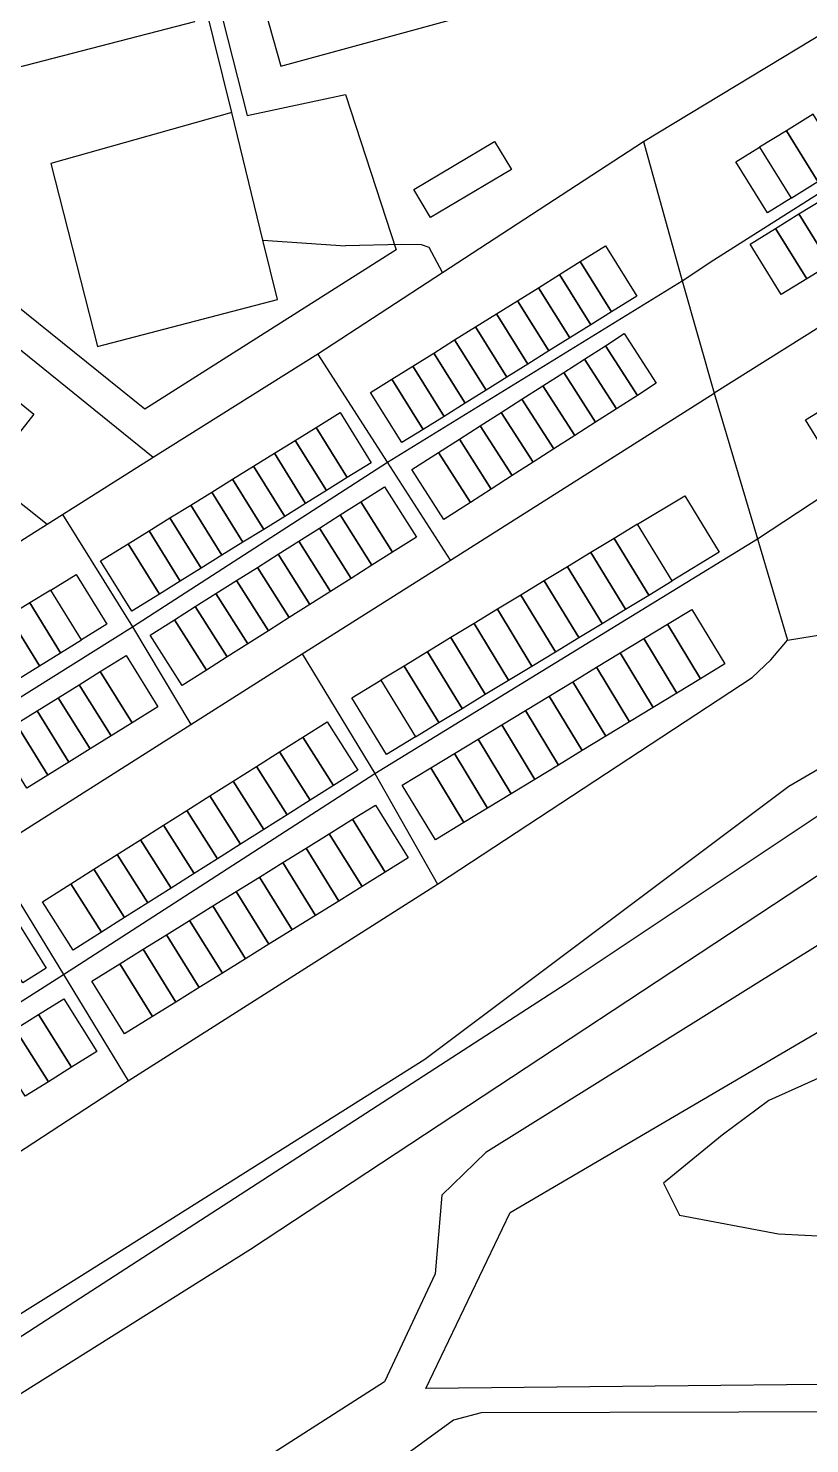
# Model space of a CAD drawing. Header units: metres. Extents: x 11276530 to 11306586, y 355867 to 367650.
# Drawn here: x 11291125.6 to 11291300.4, y 360952.9 to 361269.6 of the extents above; entities that cross this region are included whole.
import ezdxf

# ---------------------------------------------------------------- set-up
doc = ezdxf.new("R2010")
doc.units = ezdxf.units.M
for name, color, linetype in [('BUILDING', 8, 'Continuous'), ('HIGHWAY_FOOTWAY', 6, 'Continuous'), ('HIGHWAY_PATH', 3, 'Continuous'), ('HIGHWAY_RESIDENTIAL', 7, 'Continuous'), ('HIGHWAY_SECONDARY', 4, 'Continuous'), ('HIGHWAY_SERVICE', 8, 'Continuous'), ('LANDUSE', 2, 'Continuous'), ('NATURAL_WATER', 5, 'Continuous'), ('OSM_OTHER', 7, 'Continuous')]:
    doc.layers.add(name, color=color, linetype=linetype)

msp = doc.modelspace()

# ---------------------------------------------------------------- linework, layer by layer
at = {"layer": 'BUILDING'}
for points in [[(11291302.18, 361235.27), (11291308.15, 361238.97), (11291301.12, 361250.35), (11291295.15, 361246.64), (11291302.18, 361235.27)], [(11291296.21, 361231.58), (11291302.18, 361235.27), (11291295.15, 361246.64), (11291289.17, 361242.95), (11291296.21, 361231.58)], [(11291229.89, 361244.24), (11291233.65, 361237.94), (11291215.58, 361227.19), (11291211.83, 361233.49), (11291229.89, 361244.24)], [(11291289.17, 361242.95), (11291296.21, 361231.58), (11291290.91, 361228.3), (11291283.87, 361239.68), (11291289.17, 361242.95)], [(11291297.95, 361228.04), (11291303.19, 361231.28), (11291310.18, 361219.97), (11291304.93, 361216.74), (11291297.95, 361228.04)], [(11291292.72, 361224.8), (11291297.95, 361228.04), (11291304.93, 361216.74), (11291299.7, 361213.51), (11291292.72, 361224.8)], [(11291292.72, 361224.8), (11291299.7, 361213.51), (11291294, 361209.98), (11291287.01, 361221.28), (11291292.72, 361224.8)], [(11291249.05, 361217.38), (11291254.67, 361220.89), (11291261.69, 361209.65), (11291256.06, 361206.14), (11291249.05, 361217.38)], [(11291244.37, 361214.45), (11291249.05, 361217.38), (11291256.06, 361206.14), (11291251.38, 361203.22), (11291244.37, 361214.45)], [(11291239.69, 361211.52), (11291244.37, 361214.45), (11291251.38, 361203.22), (11291246.7, 361200.29), (11291239.69, 361211.52)], [(11291235, 361208.6), (11291239.69, 361211.52), (11291246.7, 361200.29), (11291242.02, 361197.36), (11291235, 361208.6)], [(11291230.32, 361205.68), (11291235, 361208.6), (11291242.02, 361197.36), (11291237.33, 361194.44), (11291230.32, 361205.68)], [(11291225.64, 361202.75), (11291230.32, 361205.68), (11291237.33, 361194.44), (11291232.65, 361191.52), (11291225.64, 361202.75)], [(11291220.95, 361199.83), (11291225.64, 361202.75), (11291232.65, 361191.52), (11291227.97, 361188.6), (11291220.95, 361199.83)], [(11291254.67, 361198.54), (11291258.89, 361201.25), (11291266.02, 361190.13), (11291261.81, 361187.42), (11291254.67, 361198.54)], [(11291216.27, 361196.9), (11291220.95, 361199.83), (11291227.97, 361188.6), (11291223.28, 361185.67), (11291216.27, 361196.9)], [(11291250.01, 361195.56), (11291254.67, 361198.54), (11291261.81, 361187.42), (11291257.14, 361184.43), (11291250.01, 361195.56)], [(11291211.59, 361193.97), (11291216.27, 361196.9), (11291223.28, 361185.67), (11291218.61, 361182.74), (11291211.59, 361193.97)], [(11291245.34, 361192.57), (11291250.01, 361195.56), (11291257.14, 361184.43), (11291252.47, 361181.44), (11291245.34, 361192.57)], [(11291206.91, 361191.05), (11291211.59, 361193.97), (11291218.61, 361182.74), (11291213.92, 361179.82), (11291206.91, 361191.05)], [(11291240.67, 361189.57), (11291245.34, 361192.57), (11291252.47, 361181.44), (11291247.8, 361178.44), (11291240.67, 361189.57)], [(11291206.91, 361191.05), (11291213.92, 361179.82), (11291209.17, 361176.85), (11291202.14, 361188.09), (11291206.91, 361191.05)], [(11291236.01, 361186.58), (11291240.67, 361189.57), (11291247.8, 361178.44), (11291243.14, 361175.45), (11291236.01, 361186.58)], [(11291121.59, 361187.44), (11291126.86, 361183.25), (11291119.19, 361173.62), (11291113.92, 361177.82), (11291121.59, 361187.44)], [(11291231.34, 361183.59), (11291236.01, 361186.58), (11291243.14, 361175.45), (11291238.48, 361172.46), (11291231.34, 361183.59)], [(11291305.16, 361185.47), (11291312.01, 361174.32), (11291306.31, 361170.81), (11291299.46, 361181.96), (11291305.16, 361185.47)], [(11291189.96, 361180.27), (11291195.31, 361183.58), (11291202.28, 361172.33), (11291196.94, 361169.02), (11291189.96, 361180.27)], [(11291226.68, 361180.6), (11291231.34, 361183.59), (11291238.48, 361172.46), (11291233.81, 361169.48), (11291226.68, 361180.6)], [(11291185.29, 361177.37), (11291189.96, 361180.27), (11291196.94, 361169.02), (11291192.27, 361166.12), (11291185.29, 361177.37)], [(11291222, 361177.6), (11291226.68, 361180.6), (11291233.81, 361169.48), (11291229.14, 361166.48), (11291222, 361177.6)], [(11291180.62, 361174.48), (11291185.29, 361177.37), (11291192.27, 361166.12), (11291187.6, 361163.23), (11291180.62, 361174.48)], [(11291217.34, 361174.62), (11291222, 361177.6), (11291229.14, 361166.48), (11291224.47, 361163.49), (11291217.34, 361174.62)], [(11291175.95, 361171.58), (11291180.62, 361174.48), (11291187.6, 361163.23), (11291182.93, 361160.33), (11291175.95, 361171.58)], [(11291217.34, 361174.62), (11291224.47, 361163.49), (11291218.55, 361159.69), (11291211.41, 361170.83), (11291217.34, 361174.62)], [(11291171.27, 361168.68), (11291175.95, 361171.58), (11291182.93, 361160.33), (11291178.25, 361157.43), (11291171.27, 361168.68)], [(11291166.61, 361165.8), (11291171.27, 361168.68), (11291178.25, 361157.43), (11291173.59, 361154.55), (11291166.61, 361165.8)], [(11291199.94, 361163.6), (11291205.27, 361166.98), (11291212.41, 361155.72), (11291207.06, 361152.34), (11291199.94, 361163.6)], [(11291161.93, 361162.9), (11291166.61, 361165.8), (11291173.59, 361154.55), (11291168.91, 361151.65), (11291161.93, 361162.9)], [(11291195.32, 361160.67), (11291199.94, 361163.6), (11291207.06, 361152.34), (11291202.44, 361149.41), (11291195.32, 361160.67)], [(11291261.88, 361158.58), (11291272.44, 361164.99), (11291280.13, 361152.32), (11291269.57, 361145.91), (11291261.88, 361158.58)], [(11291157.26, 361160), (11291161.93, 361162.9), (11291168.91, 361151.65), (11291164.24, 361148.75), (11291157.26, 361160)], [(11291190.69, 361157.74), (11291195.32, 361160.67), (11291202.44, 361149.41), (11291197.81, 361146.49), (11291190.69, 361157.74)], [(11291147.92, 361154.21), (11291152.59, 361157.11), (11291159.57, 361145.86), (11291154.9, 361142.96), (11291147.92, 361154.21)], [(11291152.59, 361157.11), (11291157.26, 361160), (11291164.24, 361148.75), (11291159.57, 361145.86), (11291152.59, 361157.11)], [(11291186.07, 361154.81), (11291190.69, 361157.74), (11291197.81, 361146.49), (11291193.19, 361143.55), (11291186.07, 361154.81)], [(11291264.35, 361142.74), (11291269.57, 361145.91), (11291261.88, 361158.58), (11291256.65, 361155.42), (11291264.35, 361142.74)], [(11291147.92, 361154.21), (11291154.9, 361142.96), (11291148.75, 361139.15), (11291141.77, 361150.4), (11291147.92, 361154.21)], [(11291181.44, 361151.88), (11291186.07, 361154.81), (11291193.19, 361143.55), (11291188.56, 361140.62), (11291181.44, 361151.88)], [(11291259.13, 361139.56), (11291264.35, 361142.74), (11291256.65, 361155.42), (11291251.43, 361152.24), (11291259.13, 361139.56)], [(11291176.82, 361148.95), (11291181.44, 361151.88), (11291188.56, 361140.62), (11291183.94, 361137.7), (11291176.82, 361148.95)], [(11291253.92, 361136.39), (11291259.13, 361139.56), (11291251.43, 361152.24), (11291246.22, 361149.07), (11291253.92, 361136.39)], [(11291172.19, 361146.02), (11291176.82, 361148.95), (11291183.94, 361137.7), (11291179.31, 361134.77), (11291172.19, 361146.02)], [(11291248.7, 361133.23), (11291253.92, 361136.39), (11291246.22, 361149.07), (11291241, 361145.91), (11291248.7, 361133.23)], [(11291130.63, 361143.88), (11291136.26, 361147.36), (11291143.14, 361136.21), (11291137.5, 361132.73), (11291130.63, 361143.88)], [(11291167.57, 361143.1), (11291172.19, 361146.02), (11291179.31, 361134.77), (11291174.69, 361131.83), (11291167.57, 361143.1)], [(11291243.47, 361130.06), (11291248.7, 361133.23), (11291241, 361145.91), (11291235.78, 361142.73), (11291243.47, 361130.06)], [(11291132.79, 361129.83), (11291137.5, 361132.73), (11291130.63, 361143.88), (11291125.91, 361140.98), (11291132.79, 361129.83)], [(11291162.94, 361140.16), (11291167.57, 361143.1), (11291174.69, 361131.83), (11291170.06, 361128.91), (11291162.94, 361140.16)], [(11291238.25, 361126.88), (11291243.47, 361130.06), (11291235.78, 361142.73), (11291230.56, 361139.56), (11291238.25, 361126.88)], [(11291123.36, 361124.01), (11291128.08, 361126.92), (11291121.2, 361138.07), (11291116.48, 361135.16), (11291123.36, 361124.01)], [(11291128.08, 361126.92), (11291132.79, 361129.83), (11291125.91, 361140.98), (11291121.2, 361138.07), (11291128.08, 361126.92)], [(11291158.32, 361137.23), (11291162.94, 361140.16), (11291170.06, 361128.91), (11291165.44, 361125.98), (11291158.32, 361137.23)], [(11291233.03, 361123.72), (11291238.25, 361126.88), (11291230.56, 361139.56), (11291225.34, 361136.38), (11291233.03, 361123.72)], [(11291268.53, 361136.24), (11291273.99, 361139.55), (11291281.4, 361127.35), (11291275.95, 361124.04), (11291268.53, 361136.24)], [(11291158.32, 361137.23), (11291165.44, 361125.98), (11291160.01, 361122.54), (11291152.88, 361133.8), (11291158.32, 361137.23)], [(11291227.81, 361120.55), (11291233.03, 361123.72), (11291225.34, 361136.38), (11291220.12, 361133.22), (11291227.81, 361120.55)], [(11291263.23, 361133.03), (11291268.53, 361136.24), (11291275.95, 361124.04), (11291270.66, 361120.82), (11291263.23, 361133.03)], [(11291222.6, 361117.38), (11291227.81, 361120.55), (11291220.12, 361133.22), (11291214.91, 361130.05), (11291222.6, 361117.38)], [(11291257.95, 361129.81), (11291263.23, 361133.03), (11291270.66, 361120.82), (11291265.36, 361117.61), (11291257.95, 361129.81)], [(11291141.7, 361125.62), (11291147.47, 361129.21), (11291154.59, 361117.77), (11291148.81, 361114.18), (11291141.7, 361125.62)], [(11291217.38, 361114.21), (11291222.6, 361117.38), (11291214.91, 361130.05), (11291209.69, 361126.87), (11291217.38, 361114.21)], [(11291252.66, 361126.59), (11291257.95, 361129.81), (11291265.36, 361117.61), (11291260.07, 361114.39), (11291252.66, 361126.59)], [(11291136.99, 361122.69), (11291141.7, 361125.62), (11291148.81, 361114.18), (11291144.1, 361111.25), (11291136.99, 361122.69)], [(11291212.16, 361111.04), (11291217.38, 361114.21), (11291209.69, 361126.87), (11291204.47, 361123.71), (11291212.16, 361111.04)], [(11291247.36, 361123.37), (11291252.66, 361126.59), (11291260.07, 361114.39), (11291254.77, 361111.17), (11291247.36, 361123.37)], [(11291132.28, 361119.77), (11291136.99, 361122.69), (11291144.1, 361111.25), (11291139.39, 361108.33), (11291132.28, 361119.77)], [(11291212.16, 361111.04), (11291205.68, 361107.1), (11291197.99, 361119.77), (11291204.47, 361123.71), (11291212.16, 361111.04)], [(11291242.07, 361120.16), (11291247.36, 361123.37), (11291254.77, 361111.17), (11291249.49, 361107.95), (11291242.07, 361120.16)], [(11291127.58, 361116.84), (11291132.28, 361119.77), (11291139.39, 361108.33), (11291134.69, 361105.4), (11291127.58, 361116.84)], [(11291236.77, 361116.94), (11291242.07, 361120.16), (11291249.49, 361107.95), (11291244.19, 361104.73), (11291236.77, 361116.94)], [(11291122.87, 361113.91), (11291127.58, 361116.84), (11291134.69, 361105.4), (11291129.98, 361102.47), (11291122.87, 361113.91)], [(11291231.49, 361113.73), (11291236.77, 361116.94), (11291244.19, 361104.73), (11291238.9, 361101.52), (11291231.49, 361113.73)], [(11291118.16, 361110.98), (11291122.87, 361113.91), (11291129.98, 361102.47), (11291125.28, 361099.54), (11291118.16, 361110.98)], [(11291186.98, 361110.97), (11291192.41, 361114.41), (11291199.27, 361103.57), (11291193.84, 361100.14), (11291186.98, 361110.97)], [(11291226.19, 361110.51), (11291231.49, 361113.73), (11291238.9, 361101.52), (11291233.6, 361098.3), (11291226.19, 361110.51)], [(11291181.79, 361107.7), (11291186.98, 361110.97), (11291193.84, 361100.14), (11291188.65, 361096.86), (11291181.79, 361107.7)], [(11291220.9, 361107.29), (11291226.19, 361110.51), (11291233.6, 361098.3), (11291228.31, 361095.08), (11291220.9, 361107.29)], [(11291176.61, 361104.41), (11291181.79, 361107.7), (11291188.65, 361096.86), (11291183.46, 361093.57), (11291176.61, 361104.41)], [(11291215.6, 361104.07), (11291220.9, 361107.29), (11291228.31, 361095.08), (11291223.01, 361091.86), (11291215.6, 361104.07)], [(11291171.41, 361101.13), (11291176.61, 361104.41), (11291183.46, 361093.57), (11291178.26, 361090.29), (11291171.41, 361101.13)], [(11291223.01, 361091.86), (11291216.65, 361087.99), (11291209.23, 361100.2), (11291215.6, 361104.07), (11291223.01, 361091.86)], [(11291166.22, 361097.84), (11291171.41, 361101.13), (11291178.26, 361090.29), (11291173.08, 361087), (11291166.22, 361097.84)], [(11291161.03, 361094.56), (11291166.22, 361097.84), (11291173.08, 361087), (11291167.89, 361083.72), (11291161.03, 361094.56)], [(11291155.84, 361091.28), (11291161.03, 361094.56), (11291167.89, 361083.72), (11291162.7, 361080.43), (11291155.84, 361091.28)], [(11291198.12, 361092.58), (11291203.25, 361095.75), (11291210.58, 361083.96), (11291205.44, 361080.77), (11291198.12, 361092.58)], [(11291150.66, 361087.99), (11291155.84, 361091.28), (11291162.7, 361080.43), (11291157.51, 361077.16), (11291150.66, 361087.99)], [(11291192.91, 361089.34), (11291198.12, 361092.58), (11291205.44, 361080.77), (11291200.23, 361077.54), (11291192.91, 361089.34)], [(11291145.46, 361084.72), (11291150.66, 361087.99), (11291157.51, 361077.16), (11291152.32, 361073.87), (11291145.46, 361084.72)], [(11291187.71, 361086.11), (11291192.91, 361089.34), (11291200.23, 361077.54), (11291195.03, 361074.3), (11291187.71, 361086.11)], [(11291140.27, 361081.43), (11291145.46, 361084.72), (11291152.32, 361073.87), (11291147.13, 361070.59), (11291140.27, 361081.43)], [(11291182.5, 361082.88), (11291187.71, 361086.11), (11291195.03, 361074.3), (11291189.82, 361071.08), (11291182.5, 361082.88)], [(11291135.08, 361078.15), (11291140.27, 361081.43), (11291147.13, 361070.59), (11291141.94, 361067.3), (11291135.08, 361078.15)], [(11291177.3, 361079.64), (11291182.5, 361082.88), (11291189.82, 361071.08), (11291184.62, 361067.85), (11291177.3, 361079.64)], [(11291135.08, 361078.15), (11291141.94, 361067.3), (11291135.61, 361063.3), (11291128.75, 361074.13), (11291135.08, 361078.15)], [(11291172.1, 361076.42), (11291177.3, 361079.64), (11291184.62, 361067.85), (11291179.41, 361064.61), (11291172.1, 361076.42)], [(11291166.89, 361073.19), (11291172.1, 361076.42), (11291179.41, 361064.61), (11291174.2, 361061.38), (11291166.89, 361073.19)], [(11291161.68, 361069.95), (11291166.89, 361073.19), (11291174.2, 361061.38), (11291169, 361058.15), (11291161.68, 361069.95)], [(11291117.35, 361067.17), (11291122.62, 361070.45), (11291129.61, 361059.26), (11291124.35, 361055.97), (11291117.35, 361067.17)], [(11291156.47, 361066.72), (11291161.68, 361069.95), (11291169, 361058.15), (11291163.79, 361054.92), (11291156.47, 361066.72)], [(11291151.27, 361063.49), (11291156.47, 361066.72), (11291163.79, 361054.92), (11291158.59, 361051.69), (11291151.27, 361063.49)], [(11291146.06, 361060.25), (11291151.27, 361063.49), (11291158.59, 361051.69), (11291153.38, 361048.46), (11291146.06, 361060.25)], [(11291146.06, 361060.25), (11291153.38, 361048.46), (11291147.11, 361044.55), (11291139.78, 361056.36), (11291146.06, 361060.25)], [(11291127.86, 361048.88), (11291133.5, 361052.43), (11291140.89, 361040.66), (11291135.25, 361037.12), (11291127.86, 361048.88)], [(11291122.68, 361045.62), (11291127.86, 361048.88), (11291135.25, 361037.12), (11291130.07, 361033.86), (11291122.68, 361045.62)], [(11291117.49, 361042.37), (11291122.68, 361045.62), (11291130.07, 361033.86), (11291124.89, 361030.61), (11291117.49, 361042.37)]]:
    msp.add_lwpolyline(points, close=True, dxfattribs=at)
at = {"layer": 'HIGHWAY_FOOTWAY'}
for points in [[(11291171.09, 361250.71), (11291154.78, 361316.75), (11291138.44, 361373.45)], [(11290995.62, 361265.46), (11291059.63, 361214.49), (11291129.82, 361158.59)], [(11291271.87, 361213.08), (11291278.91, 361217.79), (11291350.74, 361263.25)], [(11291171.09, 361250.71), (11291130.62, 361239.31), (11291141.07, 361198.4), (11291181.3, 361208.88), (11291178.06, 361222.15), (11291171.09, 361250.71)], [(11290785.62, 360926.69), (11290817.1, 360877.78), (11290820.57, 360872.38), (11290853.7, 360832.67), (11290859.34, 360828.72), (11290866.02, 360827.76), (11290871.93, 360829.87), (11290984.62, 360894.85), (11291136.88, 360990.14), (11291214.25, 361038.92), (11291295.71, 361099.97), (11291392.14, 361156.24), (11291396.23, 361161.23), (11291398.72, 361167.8), (11291399.41, 361175.07), (11291391.01, 361208.88), (11291394.59, 361218.75)], [(11290800.86, 360919.26), (11290869.54, 360961.9), (11290940.7, 361006.05), (11291021.23, 361056.04), (11291087.85, 361097.38), (11291148.93, 361135.66), (11291205.94, 361172.46), (11291271.87, 361213.08)], [(11291288.68, 361155.3), (11291366.36, 361206.53)], [(11290833.3, 360868.21), (11290901.62, 360911.48), (11290972.33, 360955.22), (11291052.16, 361006.12), (11291133.45, 361057.88), (11291203.09, 361102.83), (11291288.68, 361155.3)]]:
    msp.add_lwpolyline(points, dxfattribs=at)
at = {"layer": 'HIGHWAY_PATH'}
msp.add_lwpolyline([(11291178.06, 361222.15), (11291196.56, 361220.92)], dxfattribs=at)
at = {"layer": 'HIGHWAY_RESIDENTIAL'}
for points in [[(11290963.02, 361314.31), (11290970.35, 361317.26), (11290977.31, 361315.56), (11291013.22, 361286.79), (11291076.51, 361235.9), (11291153.52, 361173.58)], [(11291182.07, 361261.07), (11291256.97, 361281.57), (11291335.41, 361301.43)], [(11290794.27, 360947.14), (11290855.08, 360984.88), (11290926.06, 361029.57), (11290954.67, 361048.48), (11290981.61, 361065.38), (11291005.86, 361080.59), (11291032.36, 361097.19), (11291054.13, 361110.85), (11291072.87, 361122.36), (11291080.69, 361127.37), (11291103.57, 361142.06), (11291129.82, 361158.59), (11291133.25, 361160.76), (11291153.52, 361173.58), (11291190.32, 361196.74), (11291218.23, 361214.91), (11291263.18, 361244.2), (11291328.58, 361283.8)], [(11291263.18, 361244.2), (11291271.87, 361213.08), (11291279.02, 361187.94), (11291288.68, 361155.3), (11291295.39, 361132.66)], [(11291358.02, 361237.55), (11291279.02, 361187.94)], [(11290815.62, 360894.57), (11290884.47, 360938.15), (11290955.11, 360982.88), (11291035.25, 361033.62), (11291101.1, 361075.29), (11291116.73, 361085.19), (11291161.93, 361113.82), (11291186.88, 361129.62), (11291220.01, 361150.58), (11291279.02, 361187.94)], [(11291295.39, 361132.66), (11291304.09, 361134.05), (11291309.73, 361136.55), (11291364.77, 361170.93)], [(11290815.62, 360894.57), (11290823.51, 360882.79), (11290833.3, 360868.21), (11290843.63, 360852.81), (11290847.19, 360849.29), (11290851.22, 360847.57), (11290854.66, 360847.19), (11290858.75, 360848.82), (11290917.32, 360887.06), (11290987.41, 360931), (11291067.33, 360981.44), (11291147.96, 361034.07), (11291217.09, 361078.08), (11291287.5, 361124.32), (11291291.65, 361128.26), (11291295.39, 361132.66)], [(11291226.91, 360959.76), (11291220.71, 360958.12), (11291187.19, 360933.77), (11291185.43, 360932.19), (11291184.09, 360930.24), (11291183.24, 360928.03), (11291182.94, 360925.67), (11291182.62, 360896.4)], [(11291378.66, 360960.01), (11291370.94, 360960.14), (11291226.91, 360959.76)]]:
    msp.add_lwpolyline(points, dxfattribs=at)
at = {"layer": 'HIGHWAY_SECONDARY'}
for points in [[(11290895.78, 360834.27), (11290951.8, 360869.37), (11291086.06, 360952.37), (11291245.92, 361055.83), (11291333.12, 361113.98), (11291385.83, 361143.46), (11291437.53, 361164.01), (11291460.38, 361171.27), (11291492.79, 361180.34), (11291561.79, 361196.76), (11291655.67, 361210.04), (11291695.7, 361210.66)], [(11291350.04, 361110.79), (11291331.18, 361099.13), (11291175.28, 360996.3), (11291013.94, 360894.97), (11290858.83, 360795.9)]]:
    msp.add_lwpolyline(points, dxfattribs=at)
at = {"layer": 'HIGHWAY_SERVICE'}
for points in [[(11291174.21, 361288.87), (11291182.07, 361261.07)], [(11291220.01, 361150.58), (11291205.94, 361172.46), (11291190.32, 361196.74)], [(11291133.25, 361160.76), (11291148.93, 361135.66), (11291161.93, 361113.82)], [(11291186.88, 361129.62), (11291203.09, 361102.83), (11291217.09, 361078.08)], [(11291116.73, 361085.19), (11291133.45, 361057.88), (11291147.96, 361034.07)]]:
    msp.add_lwpolyline(points, dxfattribs=at)
at = {"layer": 'LANDUSE'}
for points in [[(11291141.82, 361378.83), (11291174.51, 361250.06), (11291196.53, 361254.73), (11291207.87, 361220.03), (11291151.62, 361184.35), (11291004.25, 361303.12), (11290997.04, 361344.13), (11291141.82, 361378.83)], [(11291153.01, 360933.26), (11291037.33, 360865.1), (11291105.79, 360696.75), (11291126.66, 360700.13), (11291333.05, 360699.69), (11291333.05, 360877.42), (11291395.46, 360878.02), (11291399.93, 360882.5), (11291398.44, 360973.27), (11291399.34, 361094.79), (11291396.35, 361099.27), (11291392.48, 361100.47), (11291385.31, 361103.75), (11291374.85, 361108.23), (11291365.9, 361108.23), (11291344.7, 361090.91), (11291227.96, 361018.06), (11291218.1, 361008.51), (11291216.61, 360990.89), (11291205.26, 360966.7), (11291153.01, 360933.26)], [(11291214.52, 360965.21), (11291233.33, 361004.62), (11291304.69, 361046.43), (11291325.6, 361059.26), (11291335.15, 361059.56), (11291344.7, 361066.43), (11291366.79, 361089.42), (11291373.96, 361093.89), (11291379.04, 361093.89), (11291387.7, 361090.61), (11291391.57, 361084.64), (11291395.16, 361073.3), (11291393.37, 361024.03), (11291383.21, 361023.73), (11291381.42, 360998.95), (11291361.12, 360997.76), (11291361.12, 360966.7), (11291214.52, 360965.21)]]:
    msp.add_lwpolyline(points, close=True, dxfattribs=at)
at = {"layer": 'NATURAL_WATER'}
msp.add_lwpolyline([(11291313.95, 361039.85), (11291291.25, 361029.7), (11291280.8, 361021.94), (11291267.66, 361011.19), (11291271.25, 361004.02), (11291293.35, 360999.84), (11291316.93, 360998.65)], dxfattribs=at)
at = {"layer": 'OSM_OTHER'}
for points in [[(11291084.98, 361293.74), (11291095.35, 361253.62), (11291162.85, 361271.1), (11291152.46, 361311.21), (11291084.98, 361293.74)], [(11291218.23, 361214.91), (11291215.24, 361220.49), (11291213.51, 361221.14), (11291209.12, 361221.21), (11291196.56, 361220.92)]]:
    msp.add_lwpolyline(points, dxfattribs=at)

doc.saveas('drawing.dxf')
